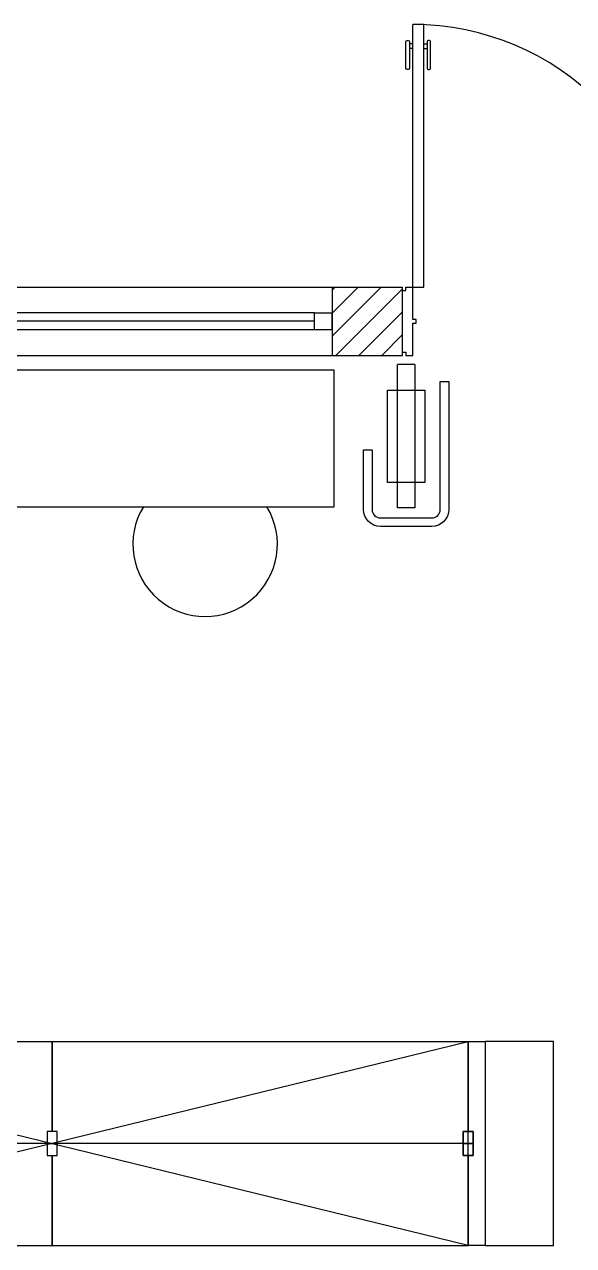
# Model space of a CAD drawing. Header units: millimetres. Extents: x 1478096 to 1808313, y 619971 to 762366.
# Drawn here: x 1644534 to 1646143, y 704193 to 707773 of the extents above; entities that cross this region are included whole.
import ezdxf

# ---------------------------------------------------------------- set-up
doc = ezdxf.new("R2010")
doc.units = ezdxf.units.MM
doc.header["$LTSCALE"] = 10
for name, color, linetype in [('A-HATCH-BLOQUE', 241, 'Continuous'), ('DC-ARQ-CARPINTERIAS', 7, 'Continuous'), ('DC-ARQ-EQUIP. FIJO', 41, 'Continuous'), ('DC-ARQ-MURO BLOQUE', 181, 'Continuous')]:
    doc.layers.add(name, color=color, linetype=linetype)

msp = doc.modelspace()

# ---------------------------------------------------------------- hatches: boundary and pattern name
at = {"layer": 'A-HATCH-BLOQUE'}
h = msp.add_hatch(dxfattribs=at)
h.set_pattern_fill('ANSI31', color=256, scale=15, angle=180)
h.set_pattern_definition([(225, (3172020.15, 1376323.114), (33.6759605, -33.6759605), [])])
h.paths.add_polyline_path([(1642286.289, 706802.255), (1642286.289, 707002.255), (1641001.817, 707002.255), (1641001.817, 706802.255)])
h.paths.add_polyline_path([(1648931.484, 706802.259), (1648931.484, 706382.877), (1649131.484, 706382.877), (1649131.484, 707584.271), (1648931.485, 707584.271), (1648931.484, 707002.259), (1648931.484, 707002.259), (1647241.807, 707002.256), (1647241.807, 706802.256)])
h.paths.add_polyline_path([(1645436.289, 706802.255), (1645641.807, 706802.255), (1645641.807, 707002.255), (1645436.289, 707002.255)])

# ---------------------------------------------------------------- linework, layer by layer
msp.add_line((1645641.807, 706802.255), (1645641.807, 707002.249))
at = {"layer": 'DC-ARQ-CARPINTERIAS'}
for p, q in [((1645671.807, 707716.102), (1645662.021, 707716.102)), ((1645703.702, 707716.102), (1645713.488, 707716.102)), ((1645671.807, 707701.926), (1645662.021, 707701.926)), ((1645703.702, 707701.926), (1645713.488, 707701.926)), ((1642286.289, 707002.255), (1645436.289, 707002.55)), ((1645384.192, 706927.56), (1642286.289, 706927.552)), ((1645384.192, 706902.56), (1642336.288, 706902.552)), ((1645384.192, 706877.56), (1642286.289, 706877.552)), ((1642286.289, 706802.255), (1645436.287, 706802.262)), ((1645627.392, 706355.389), (1645627.392, 706775.389)), ((1645677.392, 706775.387), (1645627.392, 706775.387)), ((1645677.392, 706775.389), (1645677.392, 706355.389)), ((1645597.392, 706430.389), (1645597.392, 706700.389)), ((1645597.392, 706700.389), (1645707.392, 706700.389)), ((1645707.392, 706700.389), (1645707.392, 706430.389)), ((1645707.392, 706430.389), (1645597.392, 706430.389)), ((1645677.392, 706355.389), (1645627.392, 706355.389))]:
    msp.add_line(p, q, dxfattribs=at)
for points in [[(1645641.807, 706812.256), (1645651.807, 706812.256), (1645651.807, 706802.256), (1645671.807, 706802.256), (1645671.807, 706897.256), (1645681.807, 706897.256), (1645681.807, 706907.256), (1645671.807, 706907.256), (1645671.807, 707772.703)], [(1645703.702, 707002.256), (1645703.702, 707772.703), (1645671.807, 707772.703)], [(1645641.807, 706992.256), (1645651.807, 706992.256), (1645651.807, 707002.256), (1645703.702, 707002.256)]]:
    msp.add_lwpolyline(points, dxfattribs=at)
for points in [[(1645654.933, 707725.723), (1645658.477, 707725.723, -0.41421356), (1645662.021, 707722.179), (1645662.021, 707644.212, -0.41421356), (1645658.477, 707640.668), (1645654.933, 707640.668, -0.41421356), (1645651.389, 707644.212), (1645651.389, 707722.179, -0.41421356)], [(1645720.576, 707725.723), (1645717.032, 707725.723, 0.41421356), (1645713.488, 707722.179), (1645713.488, 707644.212, 0.41421356), (1645717.032, 707640.668), (1645720.576, 707640.668, 0.41421356), (1645724.12, 707644.212), (1645724.12, 707722.179, 0.41421356)], [(1645552.392, 706526.13), (1645552.392, 706351.13, 0.41421356), (1645577.392, 706326.13), (1645727.392, 706326.13, 0.41421356), (1645752.392, 706351.13), (1645752.392, 706726.13), (1645777.392, 706726.13), (1645777.392, 706351.13, -0.41421356), (1645727.392, 706301.13), (1645577.392, 706301.13, -0.41421356), (1645527.392, 706351.13), (1645527.392, 706526.13)]]:
    msp.add_lwpolyline(points, format="xyb", close=True, dxfattribs=at)
msp.add_lwpolyline([(1645434.192, 706877.56), (1645384.192, 706877.56), (1645384.192, 706927.56), (1645434.192, 706927.56)], close=True, dxfattribs=at)
msp.add_arc((1645671.807, 707002.256), 770, 360, 90, dxfattribs=at)
at = {"layer": 'DC-ARQ-EQUIP. FIJO'}
for p, q in [((1645441.807, 706758.984), (1642290.771, 706758.985)), ((1645441.807, 706358.984), (1645441.807, 706758.984)), ((1642290.771, 706358.985), (1645441.807, 706358.984)), ((1643385.996, 704791.026), (1645834.126, 704791.026)), ((1645834.126, 704193.026), (1643385.996, 704791.026)), ((1643385.996, 704193.026), (1645834.126, 704791.026)), ((1644615.126, 704791.026), (1644615.126, 704527.026)), ((1644615.126, 704527.026), (1644615.126, 704791.026)), ((1644615.126, 704527.026), (1644615.126, 704791.026)), ((1644615.126, 704791.026), (1644615.126, 704527.026)), ((1644615.126, 704527.026), (1644615.126, 704791.026)), ((1644615.126, 704791.026), (1644615.126, 704527.026)), ((1644615.126, 704527.026), (1644615.126, 704791.026)), ((1644615.126, 704791.026), (1644615.126, 704527.026)), ((1644615.126, 704527.026), (1644615.126, 704791.026)), ((1644615.126, 704527.026), (1644615.126, 704791.026)), ((1644615.126, 704791.026), (1644615.126, 704527.026)), ((1644615.126, 704791.026), (1644615.126, 704527.026)), ((1644615.126, 704527.026), (1644615.126, 704791.026)), ((1644615.126, 704527.026), (1644615.126, 704791.026)), ((1644615.126, 704791.026), (1644615.126, 704527.026)), ((1644615.126, 704527.026), (1644615.126, 704791.026)), ((1644615.126, 704791.026), (1644615.126, 704527.026)), ((1644615.126, 704527.026), (1644615.126, 704791.026)), ((1644615.126, 704791.026), (1644615.126, 704527.026)), ((1644615.126, 704527.026), (1644615.126, 704791.026)), ((1644615.126, 704527.026), (1644615.126, 704791.026)), ((1644615.126, 704791.026), (1644615.126, 704527.026)), ((1645834.126, 704527.026), (1645834.126, 704791.026)), ((1645834.126, 704791.026), (1645834.126, 704527.026)), ((1645834.126, 704527.026), (1645834.126, 704791.026)), ((1645834.126, 704791.026), (1645834.126, 704527.026)), ((1645834.126, 704527.026), (1645834.126, 704791.026)), ((1645834.126, 704527.026), (1645834.126, 704791.026)), ((1645834.126, 704791.026), (1645834.126, 704527.026)), ((1645834.126, 704791.026), (1645834.126, 704527.026)), ((1645834.126, 704527.026), (1645834.126, 704791.026)), ((1645834.126, 704527.026), (1645834.126, 704791.026)), ((1645834.126, 704791.026), (1645834.126, 704527.026)), ((1645834.126, 704527.026), (1645834.126, 704791.026)), ((1645834.126, 704791.026), (1645834.126, 704527.026)), ((1645834.126, 704527.026), (1645834.126, 704791.026)), ((1645834.126, 704791.026), (1645834.126, 704527.026)), ((1645834.126, 704527.026), (1645834.126, 704791.026)), ((1645834.126, 704791.026), (1645834.126, 704527.026)), ((1645834.126, 704527.026), (1645834.126, 704791.026)), ((1645834.126, 704527.026), (1645834.126, 704791.026)), ((1645834.126, 704791.026), (1645834.126, 704527.026)), ((1645834.126, 704791.026), (1645834.126, 704527.026)), ((1645834.126, 704527.026), (1645834.126, 704791.026)), ((1645834.126, 704527.026), (1645834.126, 704791.026)), ((1645834.126, 704791.026), (1645834.126, 704527.026)), ((1645834.126, 704527.026), (1645834.126, 704791.026)), ((1645834.126, 704791.026), (1645834.126, 704527.026)), ((1645834.126, 704527.026), (1645834.126, 704791.026)), ((1645834.126, 704791.026), (1645834.126, 704527.026)), ((1645834.126, 704527.026), (1645834.126, 704791.026)), ((1645834.126, 704527.026), (1645834.126, 704791.026)), ((1645834.126, 704791.026), (1645834.126, 704527.026)), ((1645834.126, 704791.026), (1645834.126, 704527.026)), ((1645834.126, 704527.026), (1645834.126, 704791.026)), ((1645834.126, 704527.026), (1645834.126, 704791.026)), ((1645834.126, 704791.026), (1645834.126, 704527.026)), ((1645834.126, 704791.026), (1645834.126, 704527.026)), ((1645834.126, 704527.026), (1645834.126, 704791.026)), ((1645834.126, 704527.026), (1645834.126, 704791.026)), ((1645834.126, 704791.026), (1645834.126, 704527.026)), ((1645834.126, 704527.026), (1645834.126, 704791.026)), ((1645834.126, 704791.026), (1645834.126, 704527.026)), ((1645834.126, 704527.026), (1645834.126, 704791.026)), ((1645834.126, 704791.026), (1645834.126, 704527.026)), ((1645834.126, 704527.026), (1645834.126, 704791.026)), ((1645834.126, 704527.026), (1645834.126, 704791.026)), ((1645834.126, 704791.026), (1645834.126, 704527.026)), ((1645834.126, 704791.026), (1645834.126, 704527.026)), ((1645834.126, 704527.026), (1645834.126, 704791.026)), ((1645834.126, 704527.026), (1645834.126, 704791.026)), ((1645834.126, 704791.026), (1645834.126, 704527.026)), ((1645834.126, 704527.026), (1645834.126, 704791.026)), ((1645834.126, 704791.026), (1645834.126, 704527.026)), ((1645834.126, 704527.026), (1645834.126, 704791.026)), ((1645834.126, 704791.026), (1645834.126, 704527.026)), ((1645834.126, 704527.026), (1645834.126, 704791.026)), ((1645834.126, 704527.026), (1645834.126, 704791.026)), ((1645834.126, 704791.026), (1645834.126, 704527.026)), ((1645834.126, 704791.026), (1645834.126, 704527.026)), ((1645834.126, 704527.026), (1645834.126, 704791.026)), ((1645834.126, 704527.026), (1645834.126, 704791.026)), ((1645834.126, 704791.026), (1645834.126, 704527.026)), ((1645834.126, 704527.026), (1645834.126, 704791.026)), ((1645834.126, 704791.026), (1645834.126, 704527.026)), ((1645834.126, 704527.026), (1645834.126, 704791.026)), ((1645834.126, 704791.026), (1645834.126, 704527.026)), ((1645834.126, 704527.026), (1645834.126, 704791.026)), ((1645834.126, 704527.026), (1645834.126, 704791.026)), ((1645834.126, 704791.026), (1645834.126, 704527.026)), ((1645834.126, 704791.026), (1645834.126, 704527.026)), ((1645834.126, 704527.026), (1645834.126, 704791.026)), ((1645834.126, 704527.026), (1645834.126, 704791.026)), ((1645834.126, 704791.026), (1645834.126, 704527.026)), ((1645834.126, 704527.026), (1645834.126, 704791.026)), ((1645834.126, 704193.026), (1645834.126, 704791.026)), ((1645834.126, 704791.026), (1645884.126, 704791.026)), ((1646084.126, 704791.026), (1645884.126, 704791.026)), ((1645884.126, 704791.026), (1645884.126, 704193.489)), ((1646084.126, 704193.489), (1646084.126, 704791.026)), ((1644600.126, 704527.026), (1644600.126, 704457.026)), ((1644600.126, 704527.026), (1644600.126, 704457.026)), ((1644600.126, 704527.026), (1644600.126, 704457.026)), ((1644630.126, 704527.026), (1644600.126, 704527.026)), ((1644600.126, 704527.026), (1644600.126, 704457.026)), ((1644600.126, 704527.026), (1644600.126, 704457.026)), ((1644600.126, 704527.026), (1644600.126, 704457.026)), ((1644600.126, 704527.026), (1644600.126, 704457.026)), ((1644600.126, 704527.026), (1644600.126, 704457.026)), ((1644600.126, 704527.026), (1644600.126, 704457.026)), ((1644600.126, 704527.026), (1644600.126, 704457.026)), ((1644600.126, 704527.026), (1644600.126, 704457.026)), ((1644630.126, 704527.026), (1644600.126, 704527.026)), ((1644630.126, 704527.026), (1644600.126, 704527.026)), ((1644600.126, 704527.026), (1644600.126, 704457.026)), ((1644600.126, 704527.026), (1644600.126, 704457.026)), ((1644600.126, 704527.026), (1644600.126, 704457.026)), ((1644600.126, 704527.026), (1644600.126, 704457.026)), ((1644600.126, 704527.026), (1644600.126, 704457.026)), ((1644630.126, 704527.026), (1644600.126, 704527.026)), ((1644600.126, 704527.026), (1644600.126, 704457.026)), ((1644600.126, 704527.026), (1644600.126, 704457.026)), ((1644600.126, 704527.026), (1644600.126, 704457.026)), ((1644600.126, 704527.026), (1644600.126, 704457.026)), ((1644600.126, 704527.026), (1644600.126, 704457.026)), ((1644600.126, 704527.026), (1644600.126, 704457.026)), ((1644600.126, 704527.026), (1644600.126, 704457.026)), ((1644600.126, 704527.026), (1644600.126, 704457.026)), ((1644630.126, 704527.026), (1644600.126, 704527.026)), ((1644630.126, 704527.026), (1644600.126, 704527.026)), ((1644600.126, 704527.026), (1644600.126, 704457.026)), ((1644600.126, 704527.026), (1644600.126, 704457.026)), ((1644630.126, 704457.026), (1644630.126, 704527.026)), ((1644630.126, 704457.026), (1644630.126, 704527.026)), ((1644630.126, 704457.026), (1644630.126, 704527.026)), ((1644630.126, 704457.026), (1644630.126, 704527.026)), ((1644630.126, 704457.026), (1644630.126, 704527.026)), ((1644630.126, 704457.026), (1644630.126, 704527.026)), ((1644630.126, 704457.026), (1644630.126, 704527.026)), ((1644630.126, 704457.026), (1644630.126, 704527.026)), ((1644630.126, 704457.026), (1644630.126, 704527.026)), ((1644630.126, 704457.026), (1644630.126, 704527.026)), ((1644630.126, 704457.026), (1644630.126, 704527.026)), ((1644630.126, 704457.026), (1644630.126, 704527.026)), ((1644630.126, 704457.026), (1644630.126, 704527.026)), ((1644630.126, 704457.026), (1644630.126, 704527.026)), ((1644630.126, 704457.026), (1644630.126, 704527.026)), ((1644630.126, 704457.026), (1644630.126, 704527.026)), ((1644630.126, 704457.026), (1644630.126, 704527.026)), ((1644630.126, 704457.026), (1644630.126, 704527.026)), ((1644630.126, 704457.026), (1644630.126, 704527.026)), ((1644630.126, 704457.026), (1644630.126, 704527.026)), ((1644630.126, 704457.026), (1644630.126, 704527.026)), ((1644630.126, 704457.026), (1644630.126, 704527.026)), ((1644630.126, 704457.026), (1644630.126, 704527.026)), ((1644630.126, 704457.026), (1644630.126, 704527.026)), ((1644630.126, 704457.026), (1644630.126, 704527.026)), ((1644630.126, 704457.026), (1644630.126, 704527.026)), ((1645819.126, 704527.026), (1645819.126, 704457.026)), ((1645819.126, 704527.026), (1645819.126, 704457.026)), ((1645819.126, 704527.026), (1645819.126, 704457.026)), ((1645849.126, 704527.026), (1645819.126, 704527.026)), ((1645819.126, 704457.026), (1645819.126, 704527.026)), ((1645819.126, 704457.026), (1645819.126, 704527.026)), ((1645819.126, 704457.026), (1645819.126, 704527.026)), ((1645819.126, 704457.026), (1645819.126, 704527.026)), ((1645819.126, 704457.026), (1645819.126, 704527.026)), ((1645819.126, 704527.026), (1645849.126, 704527.026)), ((1645849.126, 704527.026), (1645819.126, 704527.026)), ((1645849.126, 704527.026), (1645819.126, 704527.026)), ((1645819.126, 704527.026), (1645819.126, 704457.026)), ((1645819.126, 704527.026), (1645819.126, 704457.026)), ((1645819.126, 704527.026), (1645819.126, 704457.026)), ((1645819.126, 704457.026), (1645819.126, 704527.026)), ((1645819.126, 704457.026), (1645819.126, 704527.026)), ((1645819.126, 704457.026), (1645819.126, 704527.026)), ((1645819.126, 704457.026), (1645819.126, 704527.026)), ((1645819.126, 704457.026), (1645819.126, 704527.026)), ((1645819.126, 704457.026), (1645819.126, 704527.026)), ((1645819.126, 704457.026), (1645819.126, 704527.026)), ((1645819.126, 704457.026), (1645819.126, 704527.026)), ((1645819.126, 704527.026), (1645849.126, 704527.026)), ((1645819.126, 704457.026), (1645819.126, 704527.026)), ((1645819.126, 704457.026), (1645819.126, 704527.026)), ((1645819.126, 704457.026), (1645819.126, 704527.026)), ((1645819.126, 704457.026), (1645819.126, 704527.026)), ((1645819.126, 704457.026), (1645819.126, 704527.026)), ((1645819.126, 704527.026), (1645849.126, 704527.026)), ((1645819.126, 704527.026), (1645849.126, 704527.026)), ((1645819.126, 704457.026), (1645819.126, 704527.026)), ((1645819.126, 704457.026), (1645819.126, 704527.026)), ((1645819.126, 704457.026), (1645819.126, 704527.026)), ((1645819.126, 704457.026), (1645819.126, 704527.026)), ((1645819.126, 704457.026), (1645819.126, 704527.026)), ((1645819.126, 704457.026), (1645819.126, 704527.026)), ((1645819.126, 704457.026), (1645819.126, 704527.026)), ((1645819.126, 704457.026), (1645819.126, 704527.026)), ((1645819.126, 704527.026), (1645849.126, 704527.026)), ((1645819.126, 704457.026), (1645819.126, 704527.026)), ((1645819.126, 704457.026), (1645819.126, 704527.026)), ((1645819.126, 704457.026), (1645819.126, 704527.026)), ((1645819.126, 704457.026), (1645819.126, 704527.026)), ((1645819.126, 704457.026), (1645819.126, 704527.026)), ((1645819.126, 704527.026), (1645819.126, 704457.026)), ((1645819.126, 704527.026), (1645819.126, 704457.026)), ((1645819.126, 704527.026), (1645819.126, 704457.026)), ((1645819.126, 704527.026), (1645819.126, 704457.026)), ((1645819.126, 704527.026), (1645819.126, 704457.026)), ((1645849.126, 704527.026), (1645819.126, 704527.026)), ((1645819.126, 704527.026), (1645819.126, 704457.026)), ((1645819.126, 704527.026), (1645819.126, 704457.026)), ((1645819.126, 704527.026), (1645819.126, 704457.026)), ((1645819.126, 704527.026), (1645819.126, 704457.026)), ((1645819.126, 704527.026), (1645819.126, 704457.026)), ((1645849.126, 704527.026), (1645819.126, 704527.026)), ((1645849.126, 704527.026), (1645819.126, 704527.026)), ((1645819.126, 704527.026), (1645819.126, 704457.026)), ((1645819.126, 704527.026), (1645819.126, 704457.026)), ((1645819.126, 704527.026), (1645819.126, 704457.026)), ((1645819.126, 704527.026), (1645819.126, 704457.026)), ((1645819.126, 704527.026), (1645819.126, 704457.026)), ((1645819.126, 704527.026), (1645819.126, 704457.026)), ((1645819.126, 704527.026), (1645819.126, 704457.026)), ((1645819.126, 704527.026), (1645819.126, 704457.026)), ((1645849.126, 704527.026), (1645819.126, 704527.026)), ((1645819.126, 704527.026), (1645819.126, 704457.026)), ((1645819.126, 704527.026), (1645819.126, 704457.026)), ((1645819.126, 704527.026), (1645819.126, 704457.026)), ((1645819.126, 704527.026), (1645819.126, 704457.026)), ((1645819.126, 704527.026), (1645819.126, 704457.026)), ((1645849.126, 704527.026), (1645819.126, 704527.026)), ((1645849.126, 704527.026), (1645819.126, 704527.026)), ((1645819.126, 704527.026), (1645819.126, 704457.026)), ((1645819.126, 704527.026), (1645819.126, 704457.026)), ((1645819.126, 704527.026), (1645819.126, 704457.026)), ((1645819.126, 704527.026), (1645819.126, 704457.026)), ((1645819.126, 704527.026), (1645819.126, 704457.026)), ((1645819.126, 704527.026), (1645819.126, 704457.026)), ((1645819.126, 704527.026), (1645819.126, 704457.026)), ((1645819.126, 704527.026), (1645819.126, 704457.026)), ((1645849.126, 704527.026), (1645819.126, 704527.026)), ((1645819.126, 704527.026), (1645819.126, 704457.026)), ((1645819.126, 704527.026), (1645819.126, 704457.026)), ((1645819.126, 704527.026), (1645819.126, 704457.026)), ((1645819.126, 704527.026), (1645819.126, 704457.026)), ((1645819.126, 704527.026), (1645819.126, 704457.026)), ((1645849.126, 704527.026), (1645819.126, 704527.026)), ((1645849.126, 704527.026), (1645819.126, 704527.026)), ((1645819.126, 704527.026), (1645819.126, 704457.026)), ((1645819.126, 704527.026), (1645819.126, 704457.026)), ((1645819.126, 704527.026), (1645819.126, 704457.026)), ((1645819.126, 704527.026), (1645819.126, 704457.026)), ((1645819.126, 704527.026), (1645819.126, 704457.026)), ((1645819.126, 704527.026), (1645819.126, 704457.026)), ((1645819.126, 704527.026), (1645819.126, 704457.026)), ((1645819.126, 704527.026), (1645819.126, 704457.026)), ((1645849.126, 704527.026), (1645819.126, 704527.026)), ((1645819.126, 704527.026), (1645819.126, 704457.026)), ((1645819.126, 704527.026), (1645819.126, 704457.026)), ((1645819.126, 704527.026), (1645819.126, 704457.026)), ((1645819.126, 704527.026), (1645819.126, 704457.026)), ((1645819.126, 704527.026), (1645819.126, 704457.026)), ((1645819.126, 704527.026), (1645849.126, 704527.026)), ((1645819.126, 704527.026), (1645849.126, 704527.026)), ((1645849.126, 704457.026), (1645849.126, 704527.026)), ((1645849.126, 704457.026), (1645849.126, 704527.026)), ((1645849.126, 704457.026), (1645849.126, 704527.026)), ((1645849.126, 704527.026), (1645849.126, 704457.026)), ((1645849.126, 704527.026), (1645849.126, 704457.026)), ((1645849.126, 704527.026), (1645849.126, 704457.026)), ((1645849.126, 704527.026), (1645849.126, 704457.026)), ((1645849.126, 704527.026), (1645849.126, 704457.026)), ((1645849.126, 704457.026), (1645849.126, 704527.026)), ((1645849.126, 704457.026), (1645849.126, 704527.026)), ((1645849.126, 704457.026), (1645849.126, 704527.026)), ((1645849.126, 704527.026), (1645849.126, 704457.026)), ((1645849.126, 704527.026), (1645849.126, 704457.026)), ((1645849.126, 704527.026), (1645849.126, 704457.026)), ((1645849.126, 704527.026), (1645849.126, 704457.026)), ((1645849.126, 704527.026), (1645849.126, 704457.026)), ((1645849.126, 704527.026), (1645849.126, 704457.026)), ((1645849.126, 704527.026), (1645849.126, 704457.026)), ((1645849.126, 704527.026), (1645849.126, 704457.026)), ((1645849.126, 704527.026), (1645849.126, 704457.026)), ((1645849.126, 704527.026), (1645849.126, 704457.026)), ((1645849.126, 704527.026), (1645849.126, 704457.026)), ((1645849.126, 704527.026), (1645849.126, 704457.026)), ((1645849.126, 704527.026), (1645849.126, 704457.026)), ((1645849.126, 704527.026), (1645849.126, 704457.026)), ((1645849.126, 704527.026), (1645849.126, 704457.026)), ((1645849.126, 704527.026), (1645849.126, 704457.026)), ((1645849.126, 704527.026), (1645849.126, 704457.026)), ((1645849.126, 704527.026), (1645849.126, 704457.026)), ((1645849.126, 704527.026), (1645849.126, 704457.026)), ((1645849.126, 704527.026), (1645849.126, 704457.026)), ((1645849.126, 704527.026), (1645849.126, 704457.026)), ((1645849.126, 704527.026), (1645849.126, 704457.026)), ((1645849.126, 704527.026), (1645849.126, 704457.026)), ((1645849.126, 704527.026), (1645849.126, 704457.026)), ((1645849.126, 704527.026), (1645849.126, 704457.026)), ((1645849.126, 704527.026), (1645849.126, 704457.026)), ((1645849.126, 704457.026), (1645849.126, 704527.026)), ((1645849.126, 704457.026), (1645849.126, 704527.026)), ((1645849.126, 704457.026), (1645849.126, 704527.026)), ((1645849.126, 704457.026), (1645849.126, 704527.026)), ((1645849.126, 704457.026), (1645849.126, 704527.026)), ((1645849.126, 704457.026), (1645849.126, 704527.026)), ((1645849.126, 704457.026), (1645849.126, 704527.026)), ((1645849.126, 704457.026), (1645849.126, 704527.026)), ((1645849.126, 704457.026), (1645849.126, 704527.026)), ((1645849.126, 704457.026), (1645849.126, 704527.026)), ((1645849.126, 704457.026), (1645849.126, 704527.026)), ((1645849.126, 704457.026), (1645849.126, 704527.026)), ((1645849.126, 704457.026), (1645849.126, 704527.026)), ((1645849.126, 704457.026), (1645849.126, 704527.026)), ((1645849.126, 704457.026), (1645849.126, 704527.026)), ((1645849.126, 704457.026), (1645849.126, 704527.026)), ((1645849.126, 704457.026), (1645849.126, 704527.026)), ((1645849.126, 704457.026), (1645849.126, 704527.026)), ((1645849.126, 704457.026), (1645849.126, 704527.026)), ((1645849.126, 704457.026), (1645849.126, 704527.026)), ((1645849.126, 704457.026), (1645849.126, 704527.026)), ((1645849.126, 704457.026), (1645849.126, 704527.026)), ((1645849.126, 704457.026), (1645849.126, 704527.026)), ((1645849.126, 704457.026), (1645849.126, 704527.026)), ((1645849.126, 704457.026), (1645849.126, 704527.026)), ((1645849.126, 704457.026), (1645849.126, 704527.026)), ((1645849.126, 704457.026), (1645849.126, 704527.026)), ((1645849.126, 704457.026), (1645849.126, 704527.026)), ((1645849.126, 704457.026), (1645849.126, 704527.026)), ((1645849.126, 704457.026), (1645849.126, 704527.026)), ((1645849.126, 704457.026), (1645849.126, 704527.026)), ((1645849.126, 704457.026), (1645849.126, 704527.026)), ((1645849.126, 704457.026), (1645849.126, 704527.026)), ((1645849.126, 704457.026), (1645849.126, 704527.026)), ((1645849.126, 704457.026), (1645849.126, 704527.026)), ((1645849.126, 704457.026), (1645849.126, 704527.026)), ((1645849.126, 704457.026), (1645849.126, 704527.026)), ((1645849.126, 704457.026), (1645849.126, 704527.026)), ((1645849.126, 704457.026), (1645849.126, 704527.026)), ((1645849.126, 704457.026), (1645849.126, 704527.026)), ((1645849.126, 704457.026), (1645849.126, 704527.026)), ((1645849.126, 704457.026), (1645849.126, 704527.026)), ((1645849.126, 704457.026), (1645849.126, 704527.026)), ((1645849.126, 704457.026), (1645849.126, 704527.026)), ((1645849.126, 704457.026), (1645849.126, 704527.026)), ((1645849.126, 704457.026), (1645849.126, 704527.026)), ((1645849.126, 704457.026), (1645849.126, 704527.026)), ((1645849.126, 704457.026), (1645849.126, 704527.026)), ((1645849.126, 704457.026), (1645849.126, 704527.026)), ((1645819.126, 704492.026), (1643400.996, 704492.026)), ((1644600.126, 704492.026), (1644630.126, 704492.026)), ((1644600.126, 704492.026), (1644630.126, 704492.026)), ((1645819.126, 704492.026), (1645849.126, 704492.026)), ((1645849.126, 704492.026), (1645819.126, 704492.026)), ((1645819.126, 704492.026), (1645849.126, 704492.026)), ((1645819.126, 704492.026), (1645849.126, 704492.026)), ((1645819.126, 704492.026), (1645849.126, 704492.026)), ((1645849.126, 704492.026), (1645819.126, 704492.026)), ((1644600.126, 704457.026), (1644630.126, 704457.026)), ((1644600.126, 704457.026), (1644630.126, 704457.026)), ((1644600.126, 704457.026), (1644630.126, 704457.026)), ((1644600.126, 704457.026), (1644630.126, 704457.026)), ((1644600.126, 704457.026), (1644630.126, 704457.026)), ((1644600.126, 704457.026), (1644630.126, 704457.026)), ((1644600.126, 704457.026), (1644630.126, 704457.026)), ((1644600.126, 704457.026), (1644630.126, 704457.026)), ((1644600.126, 704457.026), (1644630.126, 704457.026)), ((1644600.126, 704457.026), (1644630.126, 704457.026)), ((1644600.126, 704457.026), (1644630.126, 704457.026)), ((1644600.126, 704457.026), (1644630.126, 704457.026)), ((1644600.126, 704457.026), (1644630.126, 704457.026)), ((1644600.126, 704457.026), (1644630.126, 704457.026)), ((1644600.126, 704457.026), (1644630.126, 704457.026)), ((1644600.126, 704457.026), (1644630.126, 704457.026)), ((1644600.126, 704457.026), (1644630.126, 704457.026)), ((1644600.126, 704457.026), (1644630.126, 704457.026)), ((1644600.126, 704457.026), (1644630.126, 704457.026)), ((1644600.126, 704457.026), (1644630.126, 704457.026)), ((1644600.126, 704457.026), (1644630.126, 704457.026)), ((1644600.126, 704457.026), (1644630.126, 704457.026)), ((1644600.126, 704457.026), (1644630.126, 704457.026)), ((1644600.126, 704457.026), (1644630.126, 704457.026)), ((1644600.126, 704457.026), (1644630.126, 704457.026)), ((1644600.126, 704457.026), (1644630.126, 704457.026)), ((1644615.126, 704193.026), (1644615.126, 704457.026)), ((1644615.126, 704457.026), (1644615.126, 704193.026)), ((1644615.126, 704193.026), (1644615.126, 704457.026)), ((1644615.126, 704457.026), (1644615.126, 704193.026)), ((1644615.126, 704193.026), (1644615.126, 704457.026)), ((1644615.126, 704457.026), (1644615.126, 704193.026)), ((1644615.126, 704457.026), (1644615.126, 704193.026)), ((1644615.126, 704193.026), (1644615.126, 704457.026)), ((1644615.126, 704193.026), (1644615.126, 704457.026)), ((1644615.126, 704457.026), (1644615.126, 704193.026)), ((1644615.126, 704457.026), (1644615.126, 704193.026)), ((1644615.126, 704193.026), (1644615.126, 704457.026)), ((1644615.126, 704457.026), (1644615.126, 704193.026)), ((1644615.126, 704193.026), (1644615.126, 704457.026)), ((1644615.126, 704457.026), (1644615.126, 704193.026)), ((1644615.126, 704193.026), (1644615.126, 704457.026)), ((1644615.126, 704457.026), (1644615.126, 704193.026)), ((1644615.126, 704457.026), (1644615.126, 704193.026)), ((1644615.126, 704193.026), (1644615.126, 704457.026)), ((1644615.126, 704193.026), (1644615.126, 704457.026)), ((1644615.126, 704457.026), (1644615.126, 704193.026)), ((1644615.126, 704457.026), (1644615.126, 704193.026)), ((1645819.126, 704457.026), (1645849.126, 704457.026)), ((1645819.126, 704457.026), (1645849.126, 704457.026)), ((1645819.126, 704457.026), (1645849.126, 704457.026)), ((1645849.126, 704457.026), (1645819.126, 704457.026)), ((1645849.126, 704457.026), (1645819.126, 704457.026)), ((1645849.126, 704457.026), (1645819.126, 704457.026)), ((1645849.126, 704457.026), (1645819.126, 704457.026)), ((1645849.126, 704457.026), (1645819.126, 704457.026)), ((1645819.126, 704457.026), (1645849.126, 704457.026)), ((1645819.126, 704457.026), (1645849.126, 704457.026)), ((1645819.126, 704457.026), (1645849.126, 704457.026)), ((1645849.126, 704457.026), (1645819.126, 704457.026)), ((1645849.126, 704457.026), (1645819.126, 704457.026)), ((1645849.126, 704457.026), (1645819.126, 704457.026)), ((1645849.126, 704457.026), (1645819.126, 704457.026)), ((1645849.126, 704457.026), (1645819.126, 704457.026)), ((1645849.126, 704457.026), (1645819.126, 704457.026)), ((1645849.126, 704457.026), (1645819.126, 704457.026)), ((1645849.126, 704457.026), (1645819.126, 704457.026)), ((1645849.126, 704457.026), (1645819.126, 704457.026)), ((1645849.126, 704457.026), (1645819.126, 704457.026)), ((1645849.126, 704457.026), (1645819.126, 704457.026)), ((1645849.126, 704457.026), (1645819.126, 704457.026)), ((1645849.126, 704457.026), (1645819.126, 704457.026)), ((1645849.126, 704457.026), (1645819.126, 704457.026)), ((1645849.126, 704457.026), (1645819.126, 704457.026)), ((1645849.126, 704457.026), (1645819.126, 704457.026)), ((1645849.126, 704457.026), (1645819.126, 704457.026)), ((1645849.126, 704457.026), (1645819.126, 704457.026)), ((1645849.126, 704457.026), (1645819.126, 704457.026)), ((1645849.126, 704457.026), (1645819.126, 704457.026)), ((1645849.126, 704457.026), (1645819.126, 704457.026)), ((1645849.126, 704457.026), (1645819.126, 704457.026)), ((1645849.126, 704457.026), (1645819.126, 704457.026)), ((1645849.126, 704457.026), (1645819.126, 704457.026)), ((1645849.126, 704457.026), (1645819.126, 704457.026)), ((1645849.126, 704457.026), (1645819.126, 704457.026)), ((1645819.126, 704457.026), (1645849.126, 704457.026)), ((1645819.126, 704457.026), (1645849.126, 704457.026)), ((1645819.126, 704457.026), (1645849.126, 704457.026)), ((1645819.126, 704457.026), (1645849.126, 704457.026)), ((1645819.126, 704457.026), (1645849.126, 704457.026)), ((1645819.126, 704457.026), (1645849.126, 704457.026)), ((1645819.126, 704457.026), (1645849.126, 704457.026)), ((1645819.126, 704457.026), (1645849.126, 704457.026)), ((1645819.126, 704457.026), (1645849.126, 704457.026)), ((1645819.126, 704457.026), (1645849.126, 704457.026)), ((1645819.126, 704457.026), (1645849.126, 704457.026)), ((1645819.126, 704457.026), (1645849.126, 704457.026)), ((1645819.126, 704457.026), (1645849.126, 704457.026)), ((1645819.126, 704457.026), (1645849.126, 704457.026)), ((1645819.126, 704457.026), (1645849.126, 704457.026)), ((1645819.126, 704457.026), (1645849.126, 704457.026)), ((1645819.126, 704457.026), (1645849.126, 704457.026)), ((1645819.126, 704457.026), (1645849.126, 704457.026)), ((1645819.126, 704457.026), (1645849.126, 704457.026)), ((1645819.126, 704457.026), (1645849.126, 704457.026)), ((1645819.126, 704457.026), (1645849.126, 704457.026)), ((1645819.126, 704457.026), (1645849.126, 704457.026)), ((1645819.126, 704457.026), (1645849.126, 704457.026)), ((1645819.126, 704457.026), (1645849.126, 704457.026)), ((1645819.126, 704457.026), (1645849.126, 704457.026)), ((1645819.126, 704457.026), (1645849.126, 704457.026)), ((1645819.126, 704457.026), (1645849.126, 704457.026)), ((1645819.126, 704457.026), (1645849.126, 704457.026)), ((1645819.126, 704457.026), (1645849.126, 704457.026)), ((1645819.126, 704457.026), (1645849.126, 704457.026)), ((1645819.126, 704457.026), (1645849.126, 704457.026)), ((1645819.126, 704457.026), (1645849.126, 704457.026)), ((1645819.126, 704457.026), (1645849.126, 704457.026)), ((1645819.126, 704457.026), (1645849.126, 704457.026)), ((1645819.126, 704457.026), (1645849.126, 704457.026)), ((1645819.126, 704457.026), (1645849.126, 704457.026)), ((1645819.126, 704457.026), (1645849.126, 704457.026)), ((1645819.126, 704457.026), (1645849.126, 704457.026)), ((1645819.126, 704457.026), (1645849.126, 704457.026)), ((1645819.126, 704457.026), (1645849.126, 704457.026)), ((1645819.126, 704457.026), (1645849.126, 704457.026)), ((1645819.126, 704457.026), (1645849.126, 704457.026)), ((1645819.126, 704457.026), (1645849.126, 704457.026)), ((1645819.126, 704457.026), (1645849.126, 704457.026)), ((1645819.126, 704457.026), (1645849.126, 704457.026)), ((1645819.126, 704457.026), (1645849.126, 704457.026)), ((1645819.126, 704457.026), (1645849.126, 704457.026)), ((1645819.126, 704457.026), (1645849.126, 704457.026)), ((1645819.126, 704457.026), (1645849.126, 704457.026)), ((1645834.126, 704457.026), (1645834.126, 704193.026)), ((1645834.126, 704193.026), (1645834.126, 704457.026)), ((1645834.126, 704457.026), (1645834.126, 704193.026)), ((1645834.126, 704193.026), (1645834.126, 704457.026)), ((1645834.126, 704457.026), (1645834.126, 704193.026)), ((1645834.126, 704457.026), (1645834.126, 704193.026)), ((1645834.126, 704193.026), (1645834.126, 704457.026)), ((1645834.126, 704193.026), (1645834.126, 704457.026)), ((1645834.126, 704457.026), (1645834.126, 704193.026)), ((1645834.126, 704193.026), (1645834.126, 704457.026)), ((1645834.126, 704457.026), (1645834.126, 704193.026)), ((1645834.126, 704457.026), (1645834.126, 704193.026)), ((1645834.126, 704193.026), (1645834.126, 704457.026)), ((1645834.126, 704457.026), (1645834.126, 704193.026)), ((1645834.126, 704193.026), (1645834.126, 704457.026)), ((1645834.126, 704457.026), (1645834.126, 704193.026)), ((1645834.126, 704193.026), (1645834.126, 704457.026)), ((1645834.126, 704457.026), (1645834.126, 704193.026)), ((1645834.126, 704457.026), (1645834.126, 704193.026)), ((1645834.126, 704193.026), (1645834.126, 704457.026)), ((1645834.126, 704193.026), (1645834.126, 704457.026)), ((1645834.126, 704457.026), (1645834.126, 704193.026)), ((1645834.126, 704457.026), (1645834.126, 704193.026)), ((1645834.126, 704193.026), (1645834.126, 704457.026)), ((1645834.126, 704457.026), (1645834.126, 704193.026)), ((1645834.126, 704193.026), (1645834.126, 704457.026)), ((1645834.126, 704457.026), (1645834.126, 704193.026)), ((1645834.126, 704193.026), (1645834.126, 704457.026)), ((1645834.126, 704457.026), (1645834.126, 704193.026)), ((1645834.126, 704457.026), (1645834.126, 704193.026)), ((1645834.126, 704193.026), (1645834.126, 704457.026)), ((1645834.126, 704457.026), (1645834.126, 704193.026)), ((1645834.126, 704193.026), (1645834.126, 704457.026)), ((1645834.126, 704457.026), (1645834.126, 704193.026)), ((1645834.126, 704193.026), (1645834.126, 704457.026)), ((1645834.126, 704457.026), (1645834.126, 704193.026)), ((1645834.126, 704193.026), (1645834.126, 704457.026)), ((1645834.126, 704457.026), (1645834.126, 704193.026)), ((1645834.126, 704457.026), (1645834.126, 704193.026)), ((1645834.126, 704193.026), (1645834.126, 704457.026)), ((1645834.126, 704193.026), (1645834.126, 704457.026)), ((1645834.126, 704457.026), (1645834.126, 704193.026)), ((1645834.126, 704457.026), (1645834.126, 704193.026)), ((1645834.126, 704193.026), (1645834.126, 704457.026)), ((1645834.126, 704457.026), (1645834.126, 704193.026)), ((1645834.126, 704193.026), (1645834.126, 704457.026)), ((1645834.126, 704457.026), (1645834.126, 704193.026)), ((1645834.126, 704193.026), (1645834.126, 704457.026)), ((1645834.126, 704457.026), (1645834.126, 704193.026)), ((1645834.126, 704457.026), (1645834.126, 704193.026)), ((1645834.126, 704193.026), (1645834.126, 704457.026)), ((1645834.126, 704193.026), (1645834.126, 704457.026)), ((1645834.126, 704457.026), (1645834.126, 704193.026)), ((1645834.126, 704457.026), (1645834.126, 704193.026)), ((1645834.126, 704193.026), (1645834.126, 704457.026)), ((1645834.126, 704457.026), (1645834.126, 704193.026)), ((1645834.126, 704193.026), (1645834.126, 704457.026)), ((1645834.126, 704457.026), (1645834.126, 704193.026)), ((1645834.126, 704193.026), (1645834.126, 704457.026)), ((1645834.126, 704457.026), (1645834.126, 704193.026)), ((1645834.126, 704457.026), (1645834.126, 704193.026)), ((1645834.126, 704193.026), (1645834.126, 704457.026)), ((1645834.126, 704193.026), (1645834.126, 704457.026)), ((1645834.126, 704457.026), (1645834.126, 704193.026)), ((1645834.126, 704457.026), (1645834.126, 704193.026)), ((1645834.126, 704193.026), (1645834.126, 704457.026)), ((1645834.126, 704457.026), (1645834.126, 704193.026)), ((1645834.126, 704193.026), (1645834.126, 704457.026)), ((1645834.126, 704457.026), (1645834.126, 704193.026)), ((1645834.126, 704193.026), (1645834.126, 704457.026)), ((1645834.126, 704457.026), (1645834.126, 704193.026)), ((1645834.126, 704457.026), (1645834.126, 704193.026)), ((1645834.126, 704193.026), (1645834.126, 704457.026)), ((1643385.996, 704193.026), (1645834.126, 704193.026)), ((1645884.126, 704193.489), (1645834.126, 704193.489)), ((1645884.126, 704193.489), (1646084.126, 704193.489))]:
    msp.add_line(p, q, dxfattribs=at)
msp.add_arc((1645063.348, 706248.931), 211.668, 148.672028, 31.327972, dxfattribs=at)
at = {"layer": 'DC-ARQ-MURO BLOQUE'}
for p, q in [((1645436.289, 706802.255), (1645436.289, 707002.255)), ((1645436.289, 707002.255), (1645641.807, 707002.255)), ((1645641.807, 706802.255), (1645641.807, 707002.255)), ((1645436.289, 706802.255), (1645641.807, 706802.255))]:
    msp.add_line(p, q, dxfattribs=at)

doc.saveas('drawing.dxf')
